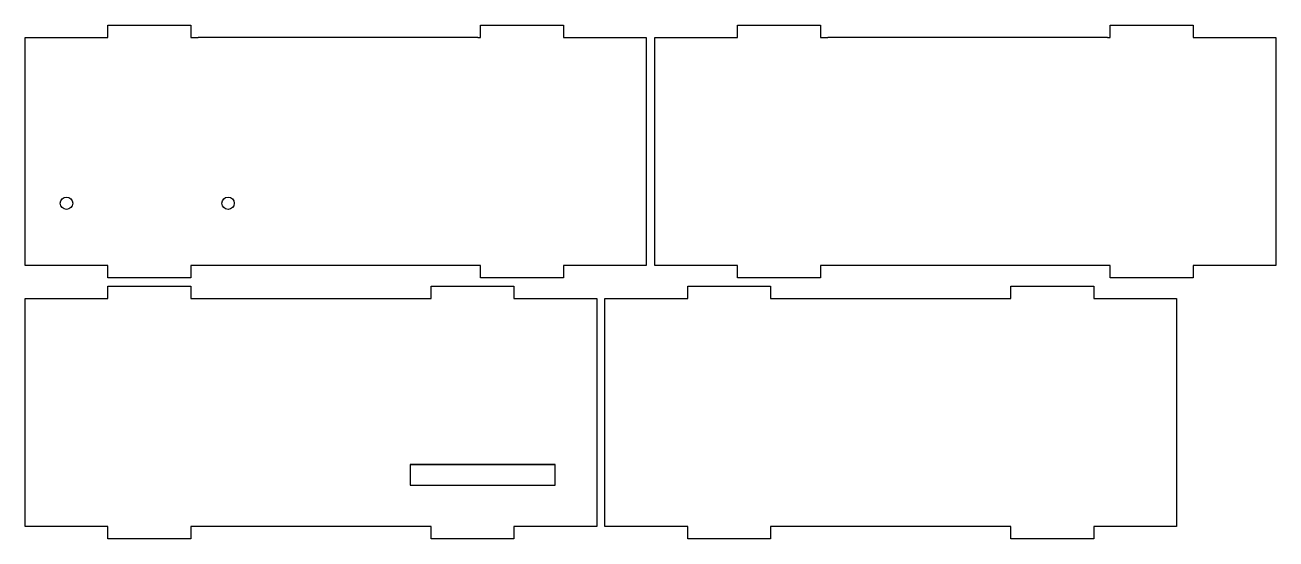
# Model space of a CAD drawing. Header units: millimetres. Extents: x 0 to 302, y -3 to 121.
import ezdxf

# ---------------------------------------------------------------- set-up
doc = ezdxf.new("R2010")
doc.units = ezdxf.units.MM

msp = doc.modelspace()

# ---------------------------------------------------------------- linework, layer by layer
for p, q in [((109.34, 118), (41.78, 118)), ((261.36, 118), (193.8, 118)), ((109.68, 63), (39.98, 63)), ((261.71, 63), (192, 63))]:
    msp.add_line(p, q)
for points in [[(39.98, 63), (39.98, 60), (19.98, 60), (19.98, 63), (-0.02, 63), (-0.02, 113), (-0.02, 118), (19.98, 118), (19.98, 121), (39.98, 121), (39.98, 118), (41.78, 118)], [(109.34, 118), (109.98, 118), (109.98, 121), (129.98, 121), (129.98, 118), (149.98, 118), (149.98, 63), (129.98, 63), (129.98, 60), (109.98, 60), (109.98, 63), (109.68, 63)], [(192, 63), (192, 60), (172, 60), (172, 63), (152, 63), (152, 113), (152, 118), (172, 118), (172, 121), (192, 121), (192, 118), (193.8, 118)], [(261.36, 118), (262, 118), (262, 121), (282, 121), (282, 118), (302, 118), (302, 63), (282, 63), (282, 60), (262, 60), (262, 63), (261.71, 63)], [(93, 15), (128, 15)]]:
    msp.add_lwpolyline(points)
for points in [[(0, 0), (0, 55), (20, 55), (20, 58), (40, 58), (40, 55), (98, 55), (98, 58), (118, 58), (118, 55), (138, 55), (138, 5), (138, 0), (118, 0), (118, -3), (98, -3), (98, 0), (40, 0), (40, -3), (20, -3), (20, 0)], [(140, 0), (140, 55), (160, 55), (160, 58), (180, 58), (180, 55), (238, 55), (238, 58), (258, 58), (258, 55), (278, 55), (278, 5), (278, 0), (258, 0), (258, -3), (238, -3), (238, 0), (180, 0), (180, -3), (160, -3), (160, 0)], [(128, 10), (128, 15), (93, 15), (93, 10)]]:
    msp.add_lwpolyline(points, close=True)
for centre in [(10, 78), (49, 78)]:
    msp.add_circle(centre, 1.5)

doc.saveas('drawing.dxf')
